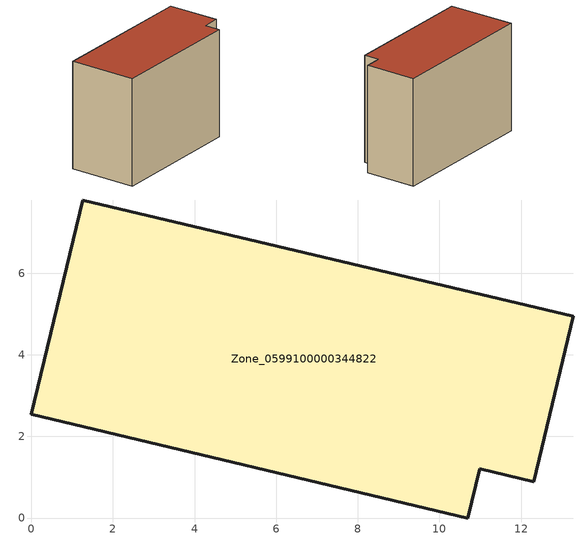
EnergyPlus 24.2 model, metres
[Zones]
Zone_0599100000344822
 floor ground (C_G): 0,2.54 1.25,7.79 13.28,4.94 12.31,0.89 10.99,1.2 10.7,0 z0
 wall outside (C_F): 1.25,7.79 0,2.54 10.7,0 10.99,1.2 12.31,0.89 13.28,4.94 1.25,7.79 z0:8.64
 roof outside (C_R): 13.28,4.94 1.25,7.79 0,2.54 10.7,0 10.99,1.2 12.31,0.89 z8.64
[BUILDING]
Pand.0599100000344822: North Axis=0; Terrain=City; Loads Convergence Tolerance Value=0.04; Temperature Convergence Tolerance Value=0.4; Solar Distribution=FullExterior; Maximum Number of Warmup Days=25; Minimum Number of Warmup Days=1
[Site:Location]
Rotterdam.The.Hague.AP_ZH_NLD Design_Conditions: Latitude=51.96; Longitude=4.45; Time Zone=1; Elevation=-4.5
[SITE:GROUNDTEMPERATURE:BUILDINGSURFACE]
18, 18, 18, 18, 18, 18, 18, 18, 18, 18, 18, 18
[MATERIAL] Thermal Absorptance=0.9; Solar Absorptance=0.7; Visible Absorptance=0.7
Name | Roughness | Thickness | Conductivity | Density | Specific Heat
G.TI.1992-2005 | MediumSmooth | 0.15 | 0.06 | 540 | 1210
F.TI.1992-2005 | Rough | 0.3 | 0.12 | 1920 | 840
R.TI.1992-2005 | MediumRough | 0.2 | 0.08 | 1500 | 1000
[CONSTRUCTION]
C_G: G.TI.1992-2005
C_F: F.TI.1992-2005
C_R: R.TI.1992-2005
[ZONE]
Zone_0599100000344822: Type=1; Multiplier=1; Ceiling Height=Autocalculate; Volume=Autocalculate; Floor Area=autocalculate; Part of Total Floor Area=Yes
[ZONEINFILTRATION:DESIGNFLOWRATE]
Infil_Zone_0599100000344822: Zone or ZoneList or Space or SpaceList=Zone_0599100000344822; Schedule=AlwaysOn; Design Flow Rate Calculation Method=Flow/Area; Flow Rate per Floor Area=0.0015; Constant Term Coefficient=1; Temperature Term Coefficient=0; Velocity Term Coefficient=0; Velocity Squared Term Coefficient=0
[HVACTEMPLATE:ZONE:IDEALLOADSAIRSYSTEM]
Zone_0599100000344822: Maximum Heating Supply Air Temperature=50; Minimum Cooling Supply Air Temperature=13; Maximum Heating Supply Air Humidity Ratio=0.0156; Minimum Cooling Supply Air Humidity Ratio=0.0077; Heating Limit=NoLimit; Cooling Limit=NoLimit; Dehumidification Control Type=ConstantSensibleHeatRatio; Cooling Sensible Heat Ratio=0.7; Dehumidification Setpoint=60; Humidification Control Type=None; Humidification Setpoint=30; Outdoor Air Method=None; Outdoor Air Flow Rate per Person=0.00944; Outdoor Air Flow Rate per Zone Floor Area=0; Outdoor Air Flow Rate per Zone=0; Demand Controlled Ventilation Type=None; Outdoor Air Economizer Type=NoEconomizer; Heat Recovery Type=None; Sensible Heat Recovery Effectiveness=0.7; Latent Heat Recovery Effectiveness=0.65
[ZONECONTROL:THERMOSTAT]
ThermostatControl_Zone_0599100000344822: Zone or ZoneList=Zone_0599100000344822; Control Type Schedule=DualSetpointControlType; Control 1=Thermostat_Zone_0599100000344822; Temperature Difference Between Cutout And Setpoint=0
[THERMOSTATSETPOINT:DUALSETPOINT]
Thermostat_Zone_0599100000344822: Heating Setpoint Temperature Schedule=HeatingSetpoint_Zone_0599100000344822; Cooling Setpoint Temperature Schedule=CoolingSetpoint_Zone_0599100000344822
[SCHEDULE:COMPACT]
HeatingSetpoint_Zone_0599100000344822: Through: 12/31, For: AllDays, Until: 24:00, 21
CoolingSetpoint_Zone_0599100000344822: Through: 12/31, For: AllDays, Until: 24:00, 24
DualSetpointControlType: Through: 12/31, For: AllDays, Until: 24:00, 4
AlwaysOn: Through: 12/31, For: AllDays, Until: 24:00, 1
